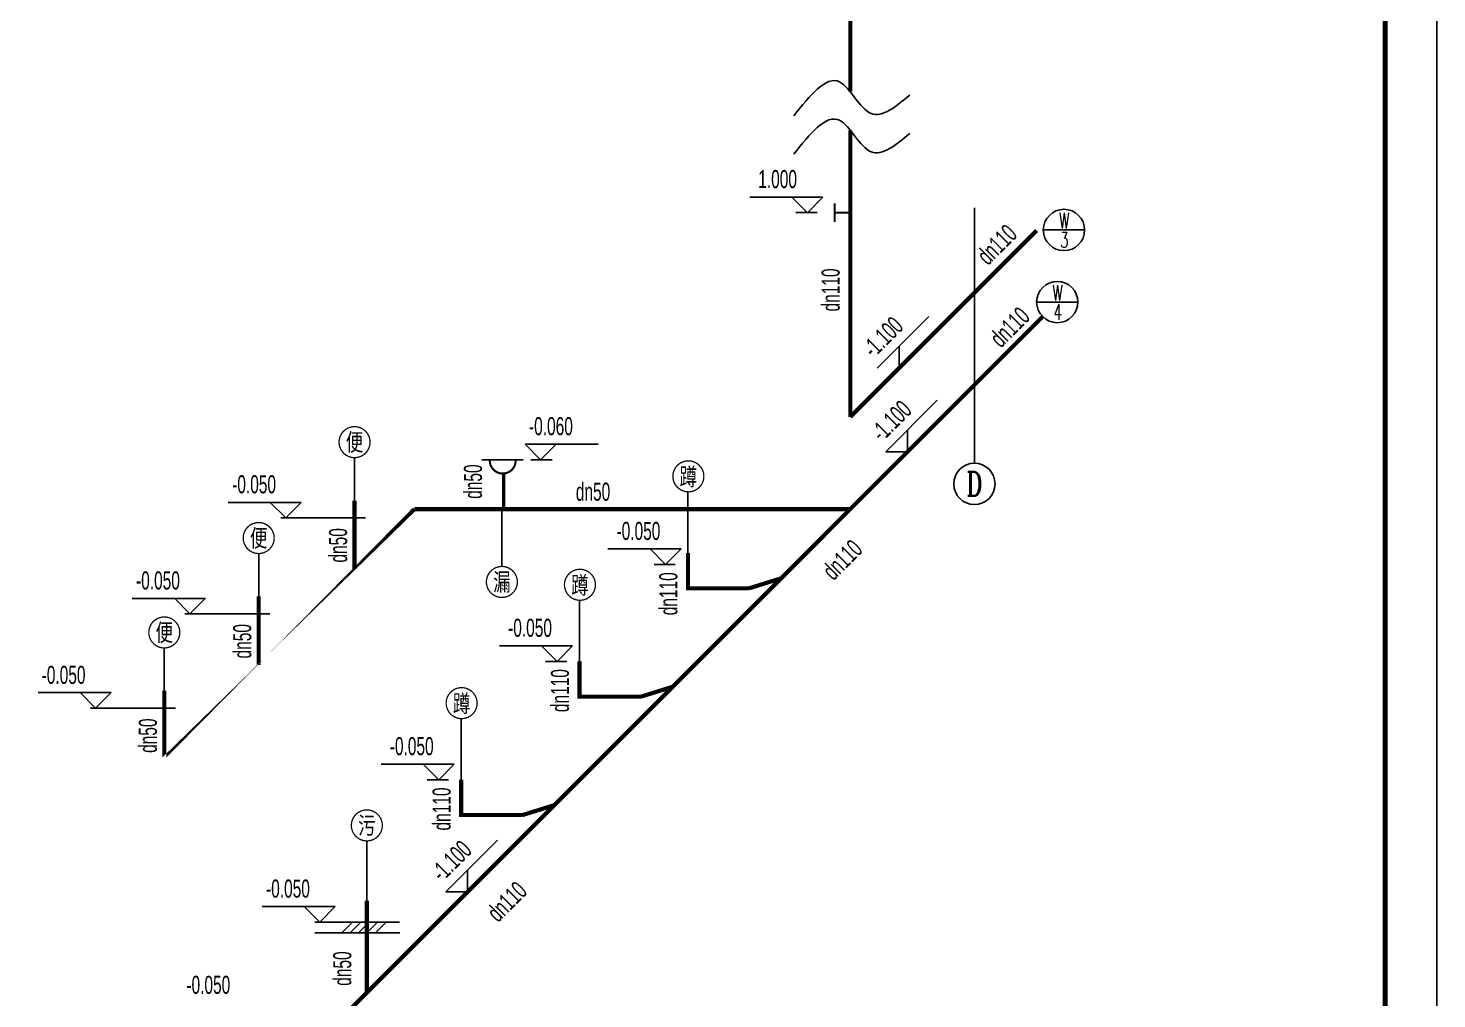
# Model space of a CAD drawing. Extents: x 6128144 to 12201635, y -1670122 to -706096.
# Drawn here: x 6265371 to 6279011, y -748319 to -738923 of the extents above; entities that cross this region are included whole.
import ezdxf
from ezdxf.enums import TextEntityAlignment as Align

# ---------------------------------------------------------------- set-up
doc = ezdxf.new("R2010")
doc.units = 0
doc.header["$LTSCALE"] = 1000
doc.header["$MEASUREMENT"] = 0
doc.linetypes.add('DASH', pattern=[0.35, 0.25, -0.1])
doc.layers.get('0').update_dxf_attribs({"linetype": 'CONTINUOUS'})
for name, color, linetype in [('AXIS', 3, 'CONTINUOUS'), ('AXIS_TEXT', 7, 'CONTINUOUS'), ('EQUIP_地漏', 7, 'CONTINUOUS'), ('PUB_TITLE', 4, 'CONTINUOUS'), ('TEXT_污水', 7, 'CONTINUOUS'), ('TWT_DIM', 3, 'CONTINUOUS'), ('TWT_ELEV', 3, 'CONTINUOUS'), ('TWT_IDEN', 3, 'CONTINUOUS'), ('回水', 2, 'DASH')]:
    doc.layers.add(name, color=color, linetype=linetype)
doc.styles.add('_TCH_AXIS', font='COMPLEX', dxfattribs={"bigfont": 'GBCBIG'})
doc.styles.add('_TWT_PIPEDN', font='yb.shx', dxfattribs={"width": 0.8, "height": 3, "bigfont": 'HZTXT.shx'})
doc.styles.add('_TWT_SANITARY', font='', dxfattribs={"width": 0.8, "height": 3.5})
doc.styles.add('_TWT_WELL', font='romans.shx', dxfattribs={"width": 0.8, "height": 3, "bigfont": 'HZTXT.shx'})
doc.styles.add('COMPLEX', font='COMPLEX')
doc.styles.add('HZ', font='txt', dxfattribs={"bigfont": 'hztxt'})
doc.styles.add('TG_LINETYPE', font='SIMPLEX', dxfattribs={"width": 0.8, "height": 3, "bigfont": 'HZTXT'})
doc.styles.get('_TWT_SANITARY').set_extended_font_data('SimSun')
doc.linetypes.add('TG_W', pattern='A,2,-0.3,["W",TG_LINETYPE,S=0.1,R=0,X=-0.28,Y=-0.15],0', length=2.3)

# ---------------------------------------------------------------- blocks, each defined once
blk = doc.blocks.new('$TWTSYS$00000079')
blk.add_line((-211.9614197618909, 500), (188.0385802381091, 500))
at = {"const_width": 20}
blk.add_lwpolyline([(-134.1551571726233, 500, 1.067663860927284), (115.8448428273767, 500)], format="xyb", dxfattribs=at)
at = {"const_width": 30}
blk.add_lwpolyline([(0, 366.8770156144884), (0, 0)], dxfattribs=at)
at = {"style": 'HZ', "width": 0.7, "flags": 1}
for tag, p in [('UNIT', (0, 0)), ('SPEC', (0, -0.001666666666665151)), ('WHAT', (0, -0.003333333333330302))]:
    blk.add_attdef(tag, p, '', height=0.001, dxfattribs=at)
blk = doc.blocks.new('_AXISO')
blk.add_circle((0, 0), 0.5)
at = {"layer": 'AXIS_TEXT', "style": 'COMPLEX', "width": 1.041666666666667}
blk.add_attdef('A', text='', height=0.56, dxfattribs=at).set_placement((-0.25, -0.28), (0.25, -0.28), align=Align.FIT)
blk = doc.blocks.new('$ATTACHMENT$00000073')
at = {"const_width": 20}
for points in [[(0, 0), (150, 0)], [(150, 90), (150, -90)]]:
    blk.add_lwpolyline(points, dxfattribs=at)

msp = doc.modelspace()

# ---------------------------------------------------------------- linework, layer by layer
at = {"color": 3}
for p, q in [((6273009.436852234, -740708.4627849413), (6272803.817948208, -740708.4627849413)), ((6270238.407412953, -743100.7007334083), (6270444.026316979, -743100.7007334083)), ((6271636.859734541, -744114.5558129009), (6271431.240830515, -744114.5558129009)), ((6270587.097925773, -745052.320269536), (6270381.479021747, -745052.320269536)), ((6269441.357345222, -746198.0608500885), (6269235.738441195, -746198.0608500885))]:
    msp.add_line(p, q, dxfattribs=at)
at = {"lineweight": 25}
for p, q in [((6267817.680385922, -743663.1372795748), (6268638.783505502, -743663.1372795748)), ((6266889.449855867, -744591.3678096301), (6267710.552975447, -744591.3678096301)), ((6265975.390881553, -745505.4267839441), (6266796.494001133, -745505.4267839441)), ((6268145.570514881, -747577.0854798477), (6268966.673634461, -747577.0854798477)), ((6268511.192611571, -747577.0854798477), (6268408.068627408, -747680.2094640104)), ((6268592.445863992, -747577.0854798477), (6268489.321879828, -747680.2094640104)), ((6268673.699116412, -747577.0854798477), (6268570.575132249, -747680.2094640104)), ((6268754.952368832, -747577.0854798477), (6268651.828384669, -747680.2094640104)), ((6268836.205621253, -747577.0854798477), (6268733.08163709, -747680.2094640104)), ((6268145.570514881, -747680.2094640104), (6268968.455682407, -747680.2094640104))]:
    msp.add_line(p, q, dxfattribs=at)
at = {"color": 0}
for points in [[(6272785.087304001, -739770.9819495577), (6273228.293881934, -739443.1673120345), (6273533.105420879, -739747.9788509795), (6273908.539667597, -739569.7855554438)], [(6272785.087304, -740142.5329041468), (6273228.293881933, -739814.7182666237), (6273533.105420878, -740119.5298055686), (6273908.539667596, -739941.336510033)]]:
    msp.add_spline(points, degree=3, dxfattribs=at)
at = {"layer": 'AXIS', "color": 0}
msp.add_line((6274533.429117161, -740662.9560508616), (6274533.429117161, -743134.4932504462), dxfattribs=at)
at = {"layer": 'PUB_TITLE', "color": 4}
msp.add_lwpolyline([(6236961.249021543, -753339.551426939), (6279011.249021543, -753339.551426939), (6279011.249021543, -723639.551426939), (6236961.249021543, -723639.551426939)], close=True, dxfattribs=at)
at = {"layer": 'PUB_TITLE', "color": 4, "const_width": 50}
msp.add_lwpolyline([(6238211.249021543, -752839.551426939), (6278511.249021543, -752839.551426939), (6278511.249021543, -724139.551426939), (6238211.249021543, -724139.551426939)], close=True, dxfattribs=at)
at = {"layer": 'TEXT_污水'}
for p, q in [((6275200.779270526, -740876.3134164361), (6275600.779270526, -740876.3134164361)), ((6275136.147094562, -741574.1094722556), (6275536.147094562, -741574.1094722556))]:
    msp.add_line(p, q, dxfattribs=at)
for centre in [(6275400.779270526, -740876.3134164361), (6275336.147094562, -741574.1094722556)]:
    msp.add_circle(centre, 200, dxfattribs=at)
at = {"layer": 'TWT_DIM'}
for p, q in [((6268531.301518983, -743080.3088138306), (6268531.301518983, -743658.4984671001)), ((6271759.674143957, -744002.5584607683), (6271759.674143957, -743411.2866430157)), ((6269957.921575101, -743560.9929674432), (6269957.921575101, -744133.6653936618)), ((6267603.070988928, -744008.539343886), (6267603.070988928, -744586.7289971554)), ((6270709.912335189, -745052.320269536), (6270709.912335189, -744461.0484517834)), ((6266689.012014614, -744922.5983182), (6266689.012014614, -745500.7879714695)), ((6269564.171754638, -746198.0608500885), (6269564.171754638, -745606.7890323359)), ((6268650.37619507, -746790.6045880689), (6268650.359849253, -747368.7942417838))]:
    msp.add_line(p, q, dxfattribs=at)
at = {"layer": 'TWT_ELEV'}
for p, q in [((6273065.103508529, -740558.4627849413), (6272357.846365672, -740558.4627849413)), ((6272915.103508529, -740708.4627849413), (6272765.103508529, -740558.4627849413)), ((6272915.855863605, -740709.215140017), (6273065.855863605, -740559.215140017)), ((6273592.885852092, -742212.9348532836), (6274092.99217385, -741712.8285315266)), ((6273805.017886448, -742212.9348532836), (6273805.017886448, -742000.8028189276)), ((6273674.343687655, -743023.780844806), (6274174.450009413, -742523.674523049)), ((6273886.475722011, -743023.780844806), (6273886.475722011, -742811.64881045)), ((6270332.740756658, -743100.7007334083), (6270182.740756658, -742950.7007334083)), ((6270182.740756658, -742950.7007334083), (6270889.997899515, -742950.7007334083)), ((6270332.740756658, -743100.7007334083), (6270482.740756658, -742950.7007334083)), ((6273886.475722011, -743023.780844806), (6273674.343687655, -743023.780844806)), ((6267308.486731248, -743513.1372795748), (6268015.743874105, -743513.1372795748)), ((6267865.743874105, -743663.1372795748), (6267715.743874105, -743513.1372795748)), ((6267865.743874105, -743663.1372795748), (6268015.743874105, -743513.1372795748)), ((6271692.526390836, -743964.5558129009), (6270985.269247978, -743964.5558129009)), ((6271542.526390836, -744114.5558129009), (6271392.526390836, -743964.5558129009)), ((6271542.526390836, -744114.5558129009), (6271692.526390836, -743964.5558129009)), ((6266377.592930876, -744444.0310799461), (6267084.850073732, -744444.0310799461)), ((6266937.513344049, -744591.3678096301), (6266787.513344049, -744441.3678096301)), ((6266937.513344049, -744591.3678096301), (6267087.513344049, -744441.3678096301)), ((6270642.764582068, -744902.320269536), (6269935.50743921, -744902.320269536)), ((6270492.764582068, -745052.320269536), (6270342.764582068, -744902.320269536)), ((6270492.764582068, -745052.320269536), (6270642.764582068, -744902.320269536)), ((6265466.197226879, -745355.4267839441), (6266173.454369736, -745355.4267839441)), ((6266023.454369736, -745505.4267839441), (6265873.454369736, -745355.4267839441)), ((6266023.454369736, -745505.4267839441), (6266173.454369736, -745355.4267839441)), ((6269497.024001516, -746048.0608500885), (6268789.766858659, -746048.0608500885)), ((6269347.024001516, -746198.0608500885), (6269197.024001516, -746048.0608500885)), ((6269347.024001516, -746198.0608500885), (6269497.024001516, -746048.0608500885)), ((6269414.373858568, -747283.7506738947), (6269914.480180326, -746783.6443521377)), ((6269626.505892924, -747283.7506738947), (6269626.505892924, -747071.6186395386)), ((6269626.505892924, -747283.7506738947), (6269414.373858568, -747283.7506738947)), ((6267636.376860207, -747427.0854798477), (6268343.634003064, -747427.0854798477)), ((6268193.634003064, -747577.0854798477), (6268043.634003064, -747427.0854798477)), ((6268193.634003064, -747577.0854798477), (6268343.634003064, -747427.0854798477))]:
    msp.add_line(p, q, dxfattribs=at)
at = {"layer": 'TWT_IDEN', "const_width": 12.5, "elevation": 5e-09}
for points in [[(6268681.301518983, -742930.3088138306, 1), (6268381.301518983, -742930.3088138306, 1)], [(6267753.070988928, -743858.539343886, 1), (6267453.070988928, -743858.539343886, 1)], [(6266839.012014614, -744772.5983182, 1), (6266539.012014614, -744772.5983182, 1)]]:
    msp.add_lwpolyline(points, format="xyb", close=True, dxfattribs=at)
at = {"layer": 'TWT_IDEN', "const_width": 12.5}
for points in [[(6271913.611982128, -743261.3383404893, -1), (6271613.611982128, -743261.3383404893, -1)], [(6270107.921575101, -744283.6653936618, 1), (6269807.921575101, -744283.6653936618, 1)], [(6270863.85017336, -744311.100149257, -1), (6270563.85017336, -744311.100149257, -1)], [(6269718.109592808, -745456.8407298095, -1), (6269418.109592808, -745456.8407298095, -1)], [(6268800.368022162, -746640.6045882917, 1), (6268500.368022162, -746640.6045882917, 1)]]:
    msp.add_lwpolyline(points, format="xyb", close=True, dxfattribs=at)
at = {"layer": '回水', "const_width": 40}
for points in [[(6273331.159568582, -739538.8033794422), (6273331.159568582, -725655.2187125561)], [(6273331.159568581, -742686.7931711512), (6273331.159568581, -739910.3543340313)], [(6275135.84722474, -740882.1055149909), (6273331.159568581, -742686.7931711512)], [(6275194.725738324, -741715.5308284927), (6265708.530001572, -751201.7265652473)], [(6268531.301518983, -744158.444319061), (6268531.301518982, -743495.2267448687)], [(6269110.648839807, -743579.0969982371), (6266689.012014614, -746000.7338234307), (6266689.012014613, -745337.516249238)], [(6273331.159568581, -743579.0969982371), (6269110.648839807, -743579.0969982371)], [(6271759.674143957, -744002.5584607683), (6271759.674143957, -744344.8861542288), (6272353.230046431, -744344.8861542288)], [(6272661.637872436, -744248.6186943824), (6272353.230046431, -744344.8861542288)], [(6267603.070988928, -745086.6748491164), (6267603.070988927, -744423.457274924)], [(6270709.912335189, -745052.320269536), (6270709.912335189, -745394.6479629965), (6271303.468237663, -745394.6479629965)], [(6271611.876063668, -745298.38050315), (6271303.468237663, -745394.6479629965)], [(6269564.171754638, -746198.0608500885), (6269564.171754638, -746540.388543549), (6270157.727657111, -746540.388543549)], [(6270466.135483117, -746444.1210837025), (6270157.727657111, -746540.388543549)], [(6268650.359849253, -747368.7942417838), (6268650.359849253, -748259.8967175666)]]:
    msp.add_lwpolyline(points, dxfattribs=at)

# ---------------------------------------------------------------- block references
at = {"layer": 'AXIS', "color": 0}
ref = msp.add_blockref('_AXISO', (6274533.429117161, -743334.4932504462), dxfattribs=dict(at, xscale=400, yscale=400, zscale=400))
ref.add_attrib('A', 'D', dxfattribs={"layer": 'AXIS_TEXT', "color": 0, "height": 232.9740824145962, "style": '_TCH_AXIS', "width": 0.8235294117693974}).set_placement((6274455.771089689, -743450.9802916534), (6274611.087144633, -743450.9802916534), align=Align.FIT)
at = {"layer": 'EQUIP_地漏', "xscale": -1}
msp.add_blockref('$ATTACHMENT$00000073', (6273331.159568581, -740708.4627849413), dxfattribs=at)
at = {"layer": 'EQUIP_地漏'}
msp.add_blockref('$TWTSYS$00000079', (6269975.266699937, -743600.7007334083), dxfattribs=at)

# ---------------------------------------------------------------- texts
at = {"layer": 'TEXT_污水', "linetype": 'TG_W', "style": '_TWT_PIPEDN', "width": 0.6400000000000001}
for s, p in [('1.000', (6272440.587934573, -740470.9803661543)), ('-0.060', (6270220.589663947, -742863.2183146214)), ('-0.050', (6267346.335638538, -743425.6548607878)), ('dn50', (6270673.974701621, -743497.2943320023)), ('-0.050', (6271068.010816879, -743877.0733941139)), ('-0.050', (6266415.441838166, -744356.5486611591)), ('-0.050', (6270018.249008111, -744814.837850749)), ('-0.050', (6265501.382863852, -745270.6076354731)), ('-0.050', (6268872.508427559, -745960.5784313015)), ('-0.050', (6267674.225767497, -747339.6030610608)), ('-0.050', (6266902.933823211, -748270.9909128271))]:
    msp.add_text(s, height=175, dxfattribs=at).set_placement(p)
at = {"layer": 'TEXT_污水', "style": '_TWT_WELL', "width": 0.6400000000000001}
for s, p in [('W', (6275353.322254146, -740861.7861332346)), ('3', (6275363.352108187, -741047.4050710539)), ('W', (6275288.690078182, -741559.5821890541)), ('4', (6275298.719932223, -741745.2011268734))]:
    msp.add_text(s, height=150, dxfattribs=at).set_placement(p)
at = {"layer": 'TEXT_污水', "linetype": 'TG_W', "style": '_TWT_PIPEDN', "width": 0.6400000000000001}
for s, rotation, p in [('dn110', 45, (6274665.373922702, -741226.8458531592)), ('dn110', 90, (6273228.503796357, -741665.261727543)), ('dn110', 45, (6274789.837844511, -742025.4959722646)), ('-1.100', 45, (6273557.789659538, -742124.3122227198)), ('-1.100', 45, (6273639.247495102, -742935.1582142422)), ('dn50', 90, (6269764.88789708, -743478.950276183)), ('dn50', 90, (6268459.392108409, -744096.2453165338)), ('dn110', 45, (6273168.689826272, -744277.9967378695)), ('dn110', 90, (6271657.018371733, -744606.3839281499)), ('dn50', 90, (6267531.161578353, -745024.4758465892)), ('dn110', 90, (6270607.256562965, -745544.148384785)), ('dn50', 90, (6266617.10260404, -745938.5348209032)), ('dn110', 90, (6269461.515982414, -746689.8889653375)), ('-1.100', 45, (6269379.277666015, -747195.1280433309)), ('dn110', 45, (6269920.507668389, -747587.496928703)), ('dn50', 90, (6268499.514735421, -748193.1141487589))]:
    msp.add_text(s, height=175, rotation=rotation, dxfattribs=at).set_placement(p)
at = {"layer": 'TWT_IDEN', "color": 7, "style": '_TWT_SANITARY'}
for s, width, p, p2 in [('便', 0.7031250000016863, (6268446.44870524, -743015.161627573, 5e-09), (6268616.154332725, -743015.161627573, 5e-09)), ('蹲', 0.7031250000016863, (6271678.759168386, -743349.9834587564), (6271848.464795871, -743349.9834587564)), ('便', 0.7031250000016863, (6267518.218175185, -743943.3921576283, 5e-09), (6267687.92380267, -743943.3921576283, 5e-09)), ('漏', 0.7031249999978276, (6269873.068761359, -744368.5182074042), (6270042.774388843, -744368.5182074042)), ('蹲', 0.7031250000016863, (6270628.997359618, -744399.745267524), (6270798.702987103, -744399.745267524)), ('便', 0.7031250000016863, (6266604.159200871, -744857.4511319423, 5e-09), (6266773.864828357, -744857.4511319423, 5e-09)), ('蹲', 0.7031250000016863, (6269483.256779066, -745545.4858480765), (6269652.962406551, -745545.4858480765)), ('污', 0.7031250000016863, (6268565.515208419, -746725.4574020341), (6268735.220835905, -746725.4574020341))]:
    msp.add_text(s, height=169.7056274847714, dxfattribs=dict(at, width=width)).set_placement(p, p2, align=Align.FIT)

doc.saveas('drawing.dxf')
